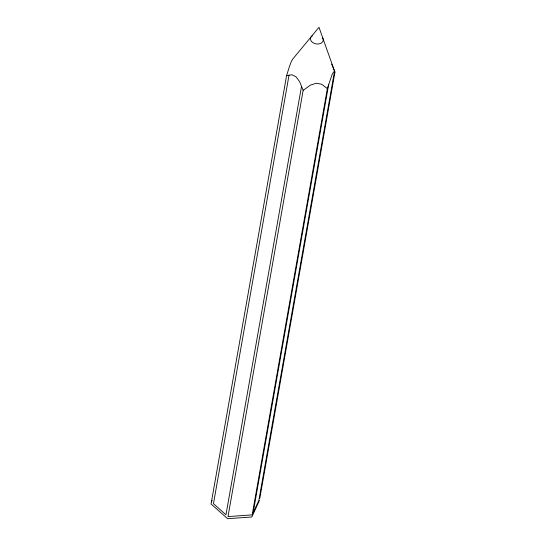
<?xml version="1.0" encoding="UTF-8"?>
<svg xmlns="http://www.w3.org/2000/svg" width="546" height="546" viewBox="0 0 546 546"><rect width="100%" height="100%" fill="white"/><g stroke="black" fill="none" stroke-linecap="round" stroke-linejoin="round"><path stroke-width="0.82" d="M259.787 498.423L334.944 72.174L318.98 27.3L292.997 58.756L291.489 61.152L289.476 66.387L286.589 75.614L211.056 503.972L227.641 518.7L251.815 516.98L259.411 500.532M289.018 75.218L213.466 503.678L225.969 514.782L301.522 86.323M286.589 75.614L291.878 74.741L295.98 76.74L299.577 81.579L303.166 90.343L228.01 516.591L252.184 514.871L327.347 88.623L332.248 74.16L333.756 71.765L334.944 72.174L331.647 64.141M328.672 84.391L253.119 512.851L258.852 500.443L334.398 71.983M211.432 501.863L212.121 500.368M303.166 90.343L310.497 85.067L316.359 83.245L321.717 84.268L327.347 88.623M322.55 37.722A6.45 4.614 10 0 1 320.256 43.584A6.45 4.614 10 0 1 311.752 41.735A6.45 4.614 10 0 1 312.565 35.545"/></g></svg>
